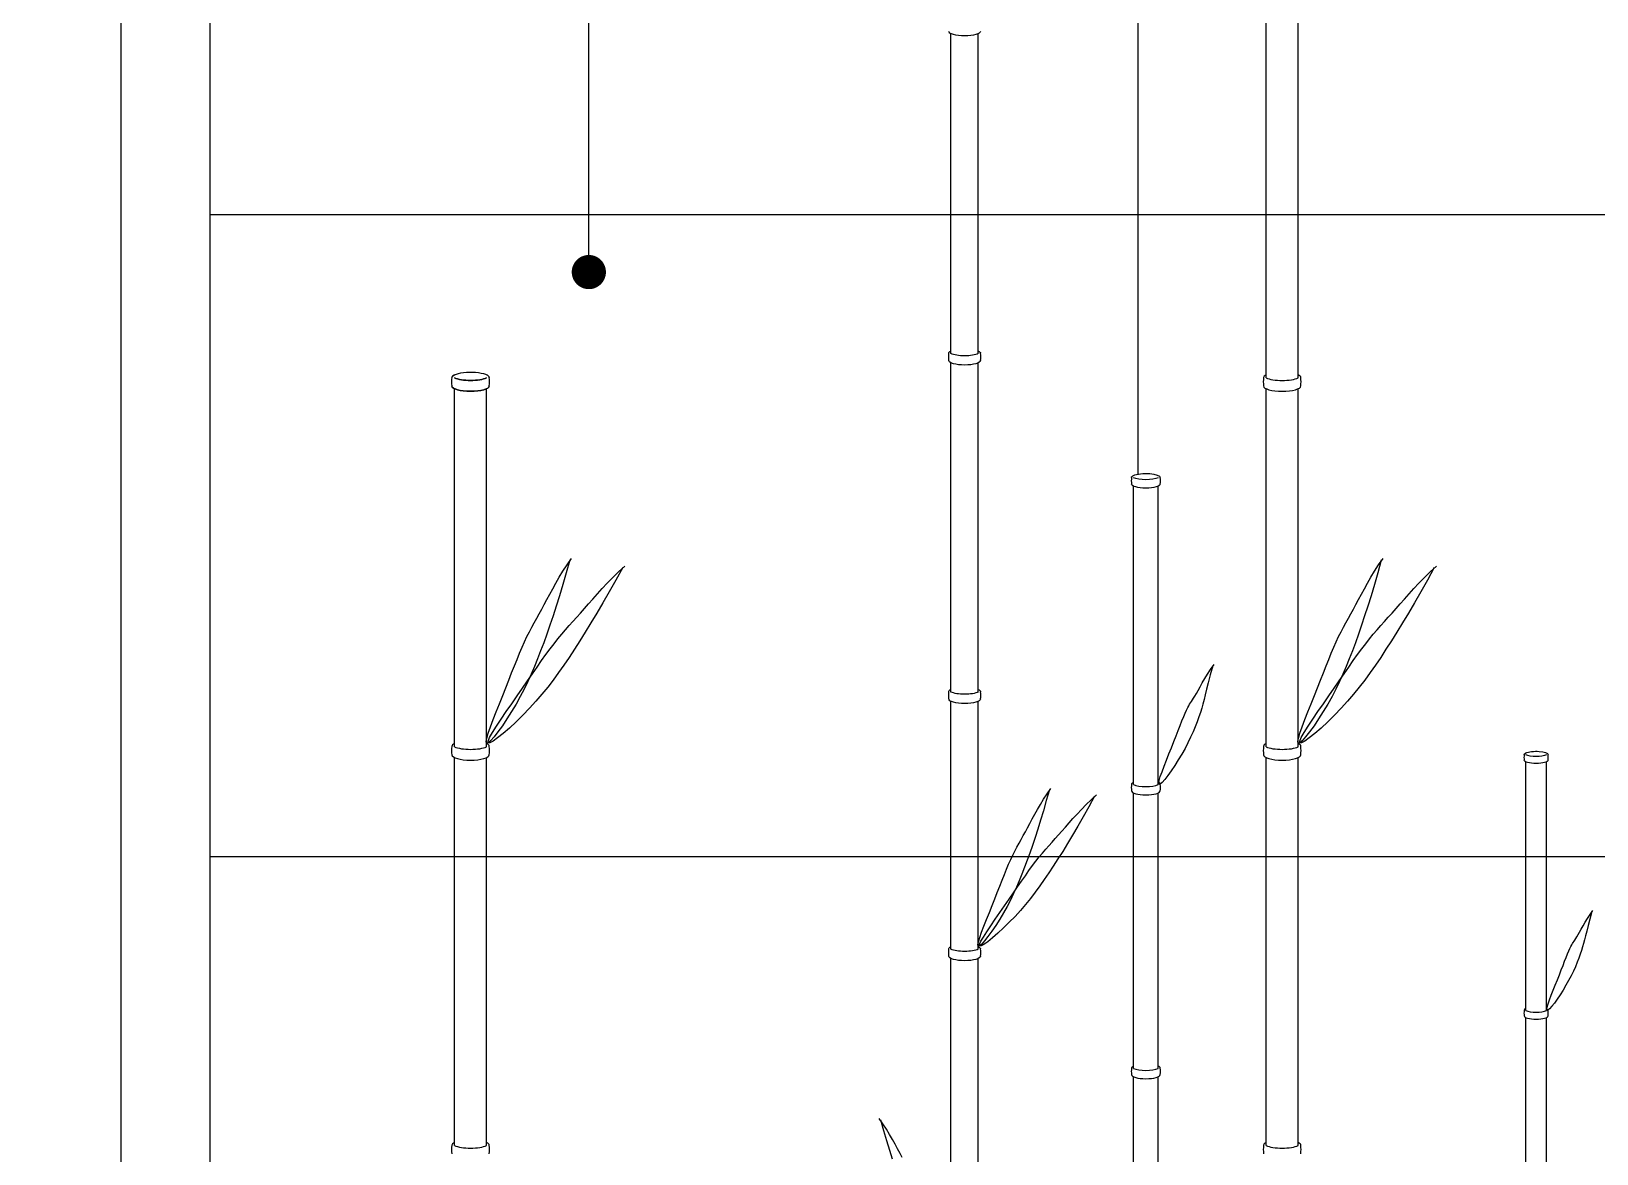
# Model space of a CAD drawing. Header units: millimetres. Extents: x 1962 to 16777, y 1865 to 11386.
# Drawn here: x 5031 to 7320, y 7136 to 8777 of the extents above; entities that cross this region are included whole.
import ezdxf

# ---------------------------------------------------------------- set-up
doc = ezdxf.new("R2010")
doc.units = ezdxf.units.MM
for name, color, linetype in [('ARCH', 2, 'Continuous'), ('DIM', 8, 'Continuous'), ('ele', 7, 'Continuous'), ('HA', 8, 'Continuous')]:
    doc.layers.add(name, color=color, linetype=linetype)
doc.styles.add('GHS', font='Dotum.ttf')
doc.dimstyles.new('50', dxfattribs={"dimscale": 50, "dimtxt": 2, "dimasz": 1, "dimexe": 1, "dimexo": 1, "dimgap": 1, "dimtad": 1, "dimdec": 0, "dimzin": 0, "dimdsep": 46, "dimtxsty": 'GHS', "dimblk": 'KIM', "dimblk1": 'DOT', "dimblk2": 'DOT', "dimsah": 1, "dimcen": 0, "dimclrd": 9, "dimclre": 9, "dimclrt": 3, "dimadec": 0, "dimazin": 0, "dimtfac": 1, "dimtdec": 0, "dimtix": 1, "dimtmove": 2, "dimatfit": 3, "dimldrblk": 'DOT', "dimfxl": 0, "dimtolj": 1, "dimtzin": 0, "dimarcsym": 0})

# ---------------------------------------------------------------- blocks, each defined once
blk = doc.blocks.new('_Dot')
at = {"color": 0, "linetype": 'ByBlock', "lineweight": -2}
blk.add_line((-0.5, 0), (-1, 0), dxfattribs=at)
at = {"color": 0, "linetype": 'ByBlock', "const_width": 0.5}
blk.add_lwpolyline([(-0.25, 0, 1), (0.25, 0, 1)], format="xyb", close=True, dxfattribs=at)
blk = doc.blocks.new('KIM')
at = {"layer": 'DIM', "color": 4}
blk.add_line((-1.2, 0), (1.2, 0), dxfattribs=at)
for radius in [0.3, 0.15]:
    blk.add_circle((0, 0), radius, dxfattribs=at)

msp = doc.modelspace()

# ---------------------------------------------------------------- hatches: boundary and pattern name
at = {"layer": 'ele'}
h = msp.add_hatch(dxfattribs=at)
h.set_pattern_fill('LINE', color=9, scale=2500, angle=90, style=0)
h.set_pattern_definition([(90, (512974.33, -1261.98), (312.5, 2e-14), [])])
h.paths.add_polyline_path([(3692, 9763.2), (5292, 9763.2), (5292, 5693.2), (5192, 5693.2), (5192, 5413.2), (3912, 5413.2), (3912, 5863.2), (3692, 5863.2), (3692, 6703.2)])

# ---------------------------------------------------------------- linework, layer by layer
at = {"color": 33}
for p, q in [((6836.6, 8270), (6836.6, 8986.2)), ((6883.4, 8270), (6883.4, 8986.2)), ((6375.6, 8305.5), (6375.6, 8773.2)), ((6415.6, 8305.5), (6415.6, 8773.2)), ((6375.6, 7810.7), (6375.6, 8291.9)), ((6415.6, 7810.7), (6415.6, 8291.9)), ((5649.7, 7730.7), (5649.7, 8254.2)), ((5696.5, 7730.7), (5696.5, 8254.2)), ((6836.6, 7730.7), (6836.6, 8254.2)), ((6883.4, 7730.7), (6883.4, 8254.2)), ((6642.7, 7675.4), (6642.7, 8111.7)), ((6678.7, 7675.4), (6678.7, 8111.7)), ((6375.6, 7434.7), (6375.6, 7797.1)), ((6415.6, 7434.7), (6415.6, 7797.1)), ((5649.7, 7147.7), (5649.7, 7714.9)), ((5696.5, 7147.7), (5696.5, 7714.9)), ((6836.6, 7147.7), (6836.6, 7714.9)), ((6883.4, 7147.7), (6883.4, 7714.9)), ((7216.3, 7345), (7216.3, 7708.6)), ((7246.3, 7345), (7246.3, 7708.6)), ((6642.7, 7260.5), (6642.7, 7663.2)), ((6678.7, 7260.5), (6678.7, 7663.2)), ((6375.6, 6936.3), (6375.6, 7421.1)), ((6415.6, 6936.3), (6415.6, 7421.1)), ((7216.3, 6999.3), (7216.3, 7334.9)), ((7246.3, 6999.3), (7246.3, 7334.9)), ((6642.7, 6812), (6642.7, 7248.3)), ((6678.7, 6812), (6678.7, 7248.3))]:
    msp.add_line(p, q, dxfattribs=at)
for centre, radius, start, end in [((6422.4, 8300.7), 50.5, 173.9853, 186.0147), ((6368.7, 8300.7), 50.5, 353.9853, 6.0147), ((5704.5, 8264.4), 59.1, 173.9853, 186.0147), ((5704.5, 8264.4), 59.1, 173.9853, 186.0147), ((5641.6, 8264.4), 59.1, 353.9853, 6.0147), ((5641.6, 8264.4), 59.1, 353.9853, 6.0147), ((6891.5, 8264.4), 59.1, 173.9853, 186.0147), ((6828.5, 8264.4), 59.1, 353.9853, 6.0147), ((6684.9, 8119.5), 45.5, 173.9853, 186.0147), ((6636.5, 8119.5), 45.5, 353.9853, 6.0147), ((6422.4, 7805.9), 50.5, 173.9853, 186.0147), ((6368.7, 7805.9), 50.5, 353.9853, 6.0147), ((5704.5, 7725.1), 59.1, 173.9853, 186.0147), ((5641.6, 7725.1), 59.1, 353.9853, 6.0147), ((6891.5, 7725.1), 59.1, 173.9853, 186.0147), ((6828.5, 7725.1), 59.1, 353.9853, 6.0147), ((7251.5, 7715.2), 37.9, 173.9853, 186.0147), ((7211.1, 7715.2), 37.9, 353.9853, 6.0147), ((6684.9, 7671), 45.5, 173.9853, 186.0147), ((6636.5, 7671), 45.5, 353.9853, 6.0147), ((6422.4, 7429.9), 50.5, 173.9853, 186.0147), ((6368.7, 7429.9), 50.5, 353.9853, 6.0147), ((7251.5, 7341.4), 37.9, 173.9853, 186.0147), ((7211.1, 7341.4), 37.9, 353.9853, 6.0147), ((6684.9, 7256.2), 45.5, 173.9853, 186.0147), ((6636.5, 7256.2), 45.5, 353.9853, 6.0147), ((5704.5, 7142), 59.1, 173.9853, 186.0147), ((5641.6, 7142), 59.1, 353.9853, 6.0147), ((6891.5, 7142), 59.1, 173.9853, 186.0147), ((6828.5, 7142), 59.1, 353.9853, 6.0147)]:
    msp.add_arc(centre, radius, start, end, dxfattribs=at)
at = {"color": 33, "extrusion": (0, 0, -1)}
for centre, major_axis, start_param, end_param in [((6395.6, 8776.6), (-23.3, 0), 3.141593, 6.283185), ((6395.6, 8306), (23.3, 0), 3.141593, 3.682692), ((6395.6, 8295.4), (-23.3, 0), 3.141593, 6.283185), ((6395.6, 8308.9), (23.3, 0), 0.5411, 2.600493), ((6395.6, 8306), (-23.3, 0), 2.600493, 3.141593), ((5673.1, 8270.6), (27.3, 0), 3.141593, 3.682692), ((5673.1, 8270.6), (-27.3, 0), 0.5411, 3.141593), ((5673.1, 8274), (27.3, 0), 0.5411, 2.600493), ((5673.1, 8258.2), (-27.3, 0), 3.141593, 6.283185), ((6660.7, 8124.3), (21, 0), 3.141593, 3.682692), ((6660.7, 8124.3), (-21, 0), 0.5411, 3.141593), ((6660.7, 8114.8), (-21, 0), 3.141593, 6.283185), ((6660.7, 8127), (21, 0), 0.5411, 2.600493), ((6395.6, 7811.1), (23.3, 0), 3.141593, 3.682692), ((6395.6, 7814.1), (23.3, 0), 0.5411, 2.600493), ((6395.6, 7811.1), (-23.3, 0), 2.600493, 3.141593), ((6395.6, 7800.6), (-23.3, 0), 3.141593, 6.283185), ((7231.3, 7719.1), (17.5, 0), 3.141593, 3.682692), ((7231.3, 7719.1), (-17.5, 0), 0.5411, 3.141593), ((7231.3, 7721.3), (17.5, 0), 0.5411, 2.600493), ((7231.3, 7711.2), (-17.5, 0), 3.141593, 6.283185), ((6395.6, 7435.1), (23.3, 0), 3.141593, 3.682692), ((6395.6, 7424.6), (-23.3, 0), 3.141593, 6.283185), ((6395.6, 7438.1), (23.3, 0), 0.5411, 2.600493), ((6395.6, 7435.1), (-23.3, 0), 2.600493, 3.141593)]:
    msp.add_ellipse(centre, major_axis=major_axis, ratio=0.285714, start_param=start_param, end_param=end_param, dxfattribs=at)
at = {"color": 33}
for centre, major_axis, start_param, end_param in [((5673.1, 8270.6), (27.3, 0), 2.600493, 3.141593), ((5673.1, 8274), (-27.3, 0), 0.5411, 2.600493), ((5673.1, 8270.6), (-27.3, 0), 3.141593, 3.682692), ((6860, 8270.6), (27.3, 0), 2.600493, 3.141593), ((6860, 8274), (-27.3, 0), 0.5411, 2.600493), ((6860, 8270.6), (-27.3, 0), 3.141593, 3.682692), ((5673.1, 8258.2), (27.3, 0), 3.141593, 6.283185), ((6860, 8258.2), (27.3, 0), 3.141593, 6.283185), ((5673.1, 7731.3), (27.3, 0), 2.600493, 3.141593), ((5673.1, 7718.9), (27.3, 0), 3.141593, 6.283185), ((5673.1, 7734.7), (-27.3, 0), 0.5411, 2.600493), ((5673.1, 7731.3), (-27.3, 0), 3.141593, 3.682692), ((6860, 7731.3), (27.3, 0), 2.600493, 3.141593), ((6860, 7718.9), (27.3, 0), 3.141593, 6.283185), ((6860, 7734.7), (-27.3, 0), 0.5411, 2.600493), ((6860, 7731.3), (-27.3, 0), 3.141593, 3.682692), ((6660.7, 7675.8), (21, 0), 2.600493, 3.141593), ((6660.7, 7678.5), (-21, 0), 0.5411, 2.600493), ((6660.7, 7675.8), (-21, 0), 3.141593, 3.682692), ((6660.7, 7666.3), (21, 0), 3.141593, 6.283185), ((7231.3, 7345.4), (17.5, 0), 2.600493, 3.141593), ((7231.3, 7337.4), (17.5, 0), 3.141593, 6.283185), ((7231.3, 7347.6), (-17.5, 0), 0.5411, 2.600493), ((7231.3, 7345.4), (-17.5, 0), 3.141593, 3.682692), ((6660.7, 7260.9), (21, 0), 2.600493, 3.141593), ((6660.7, 7263.6), (-21, 0), 0.5411, 2.600493), ((6660.7, 7260.9), (-21, 0), 3.141593, 3.682692), ((6660.7, 7251.4), (21, 0), 3.141593, 6.283185), ((5673.1, 7148.2), (27.3, 0), 2.600493, 3.141593), ((5673.1, 7151.7), (-27.3, 0), 0.5411, 2.600493), ((5673.1, 7148.2), (-27.3, 0), 3.141593, 3.682692), ((6860, 7148.2), (27.3, 0), 2.600493, 3.141593), ((6860, 7151.7), (-27.3, 0), 0.5411, 2.600493), ((6860, 7148.2), (-27.3, 0), 3.141593, 3.682692)]:
    msp.add_ellipse(centre, major_axis=major_axis, ratio=0.285714, start_param=start_param, end_param=end_param, dxfattribs=at)
at = {"layer": 'ele', "color": 9}
for p, q in [((5292, 9447.3), (5292, 5693.2)), ((6648.7, 9447.3), (6648.7, 8129.2)), ((5292, 8508.8), (8317.4, 8508.8))]:
    msp.add_line(p, q, dxfattribs=at)
at = {"layer": 'ele', "color": 8}
msp.add_line((5292, 7570.2), (8362, 7570.2), dxfattribs=at)
at = {"layer": 'HA', "color": 94}
for points in [[(5818.1, 8003.3), (5813, 7985), (5808, 7967.8), (5803.1, 7951.6), (5798.4, 7936.4), (5793.7, 7922), (5789.1, 7908.4), (5784.6, 7895.4), (5780.1, 7882.9), (5775.6, 7870.9), (5771.2, 7859.3), (5766.6, 7848), (5761.9, 7836.8), (5756.9, 7825.9), (5751.6, 7815), (5745.9, 7804.2), (5739.8, 7793.2), (5733.2, 7782.2), (5726.4, 7771.5), (5719.6, 7761.5), (5713.2, 7752.6), (5707.4, 7745.1), (5702.4, 7739.6), (5698.7, 7736.4), (5696.5, 7735.8), (5695.9, 7738.3), (5696.8, 7743.4), (5699, 7750.8), (5702.2, 7759.9), (5706.2, 7770.4), (5710.7, 7781.8), (5715.4, 7793.7), (5720.2, 7805.5), (5724.7, 7817), (5729.1, 7828.1), (5733.2, 7838.7), (5737.2, 7848.8), (5741.1, 7858.4), (5744.8, 7867.5), (5748.5, 7876.1), (5752.1, 7884.1), (5755.6, 7891.7), (5759.1, 7898.8), (5762.7, 7905.5), (5766.2, 7912.1), (5769.8, 7918.6), (5773.5, 7925.1), (5777.2, 7931.8), (5781, 7938.7), (5784.9, 7946), (5788.9, 7953.7), (5793.3, 7961.6), (5797.9, 7970), (5802.8, 7978.6), (5808.2, 7987.4), (5814.2, 7996.6), (5820.6, 8005.9)], [(5895.6, 7992.7), (5885.5, 7974.3), (5875.9, 7957.1), (5866.7, 7941), (5857.8, 7925.9), (5849.2, 7911.7), (5840.9, 7898.2), (5832.8, 7885.4), (5824.9, 7873.2), (5817.2, 7861.4), (5809.5, 7850.1), (5801.8, 7839.1), (5793.9, 7828.3), (5785.9, 7817.8), (5777.5, 7807.5), (5768.7, 7797.3), (5759.4, 7787.1), (5749.6, 7777), (5739.7, 7767.2), (5729.9, 7758.1), (5720.8, 7750.1), (5712.7, 7743.6), (5706, 7738.9), (5701.2, 7736.4), (5698.7, 7736.4), (5698.7, 7739.1), (5701, 7744.4), (5705.2, 7751.7), (5710.9, 7760.7), (5717.8, 7771), (5725.4, 7782.1), (5733.4, 7793.6), (5741.5, 7805.1), (5749.2, 7816.3), (5756.6, 7827.1), (5763.7, 7837.4), (5770.5, 7847.2), (5777, 7856.6), (5783.3, 7865.4), (5789.3, 7873.7), (5795.2, 7881.4), (5800.8, 7888.6), (5806.4, 7895.3), (5811.9, 7901.7), (5817.3, 7907.9), (5822.8, 7913.9), (5828.3, 7920), (5833.9, 7926.2), (5839.7, 7932.7), (5845.7, 7939.6), (5852, 7946.7), (5858.6, 7954.2), (5865.6, 7962), (5873.1, 7970), (5881.1, 7978.2), (5889.7, 7986.5), (5898.9, 7994.9)], [(7005, 8003.3), (6999.9, 7985), (6994.9, 7967.8), (6990.1, 7951.6), (6985.3, 7936.4), (6980.6, 7922), (6976, 7908.4), (6971.5, 7895.4), (6967, 7882.9), (6962.6, 7870.9), (6958.1, 7859.3), (6953.5, 7848), (6948.8, 7836.8), (6943.8, 7825.9), (6938.5, 7815), (6932.9, 7804.2), (6926.7, 7793.2), (6920.1, 7782.2), (6913.3, 7771.5), (6906.6, 7761.5), (6900.1, 7752.6), (6894.3, 7745.1), (6889.4, 7739.6), (6885.6, 7736.4), (6883.4, 7735.8), (6882.8, 7738.3), (6883.8, 7743.4), (6886, 7750.8), (6889.2, 7759.9), (6893.1, 7770.4), (6897.6, 7781.8), (6902.4, 7793.7), (6907.1, 7805.5), (6911.7, 7817), (6916, 7828.1), (6920.2, 7838.7), (6924.2, 7848.8), (6928, 7858.4), (6931.7, 7867.5), (6935.4, 7876.1), (6939, 7884.1), (6942.5, 7891.7), (6946.1, 7898.8), (6949.6, 7905.5), (6953.2, 7912.1), (6956.8, 7918.6), (6960.4, 7925.1), (6964.1, 7931.8), (6967.9, 7938.7), (6971.8, 7946), (6975.9, 7953.7), (6980.2, 7961.6), (6984.8, 7970), (6989.8, 7978.6), (6995.2, 7987.4), (7001.1, 7996.6), (7007.6, 8005.9)], [(7082.5, 7992.7), (7072.5, 7974.3), (7062.8, 7957.1), (7053.6, 7941), (7044.7, 7925.9), (7036.1, 7911.7), (7027.8, 7898.2), (7019.7, 7885.4), (7011.8, 7873.2), (7004.1, 7861.4), (6996.4, 7850.1), (6988.7, 7839.1), (6980.9, 7828.3), (6972.8, 7817.8), (6964.4, 7807.5), (6955.6, 7797.3), (6946.4, 7787.1), (6936.6, 7777), (6926.6, 7767.2), (6916.8, 7758.1), (6907.7, 7750.1), (6899.6, 7743.6), (6893, 7738.9), (6888.2, 7736.4), (6885.6, 7736.4), (6885.6, 7739.1), (6887.9, 7744.4), (6892.1, 7751.7), (6897.8, 7760.7), (6904.7, 7771), (6912.3, 7782.1), (6920.4, 7793.6), (6928.4, 7805.1), (6936.1, 7816.3), (6943.5, 7827.1), (6950.6, 7837.4), (6957.4, 7847.2), (6963.9, 7856.6), (6970.2, 7865.4), (6976.3, 7873.7), (6982.1, 7881.4), (6987.8, 7888.6), (6993.3, 7895.3), (6998.8, 7901.7), (7004.2, 7907.9), (7009.7, 7913.9), (7015.2, 7920), (7020.9, 7926.2), (7026.6, 7932.7), (7032.6, 7939.6), (7038.9, 7946.7), (7045.5, 7954.2), (7052.5, 7962), (7060, 7970), (7068, 7978.2), (7076.6, 7986.5), (7085.9, 7994.9)], [(6758.4, 7849.1), (6754.8, 7835.7), (6751.9, 7824.4), (6749.5, 7814.9), (6747.5, 7806.7), (6745.7, 7799.6), (6744, 7793.2), (6742.3, 7787), (6740.4, 7780.8), (6738.2, 7774.3), (6735.7, 7767.3), (6732.9, 7760), (6729.7, 7752.5), (6726.1, 7744.6), (6722.2, 7736.5), (6717.9, 7728.3), (6713.2, 7719.9), (6708.1, 7711.5), (6702.9, 7703.2), (6697.6, 7695.5), (6692.7, 7688.6), (6688.2, 7682.9), (6684.4, 7678.6), (6681.6, 7676.2), (6679.8, 7675.8), (6679.4, 7677.6), (6680.1, 7681.6), (6681.8, 7687.3), (6684.3, 7694.3), (6687.3, 7702.4), (6690.8, 7711.1), (6694.4, 7720.3), (6698.1, 7729.4), (6701.6, 7738.2), (6704.9, 7746.6), (6708, 7754.6), (6710.9, 7762), (6713.5, 7768.7), (6716, 7774.8), (6718.2, 7780), (6720.1, 7784.4), (6721.8, 7788), (6723.3, 7790.8), (6724.7, 7793.1), (6726, 7795.1), (6727.4, 7797.1), (6728.9, 7799.2), (6730.5, 7801.7), (6732.4, 7804.8), (6734.5, 7808.6), (6737.1, 7813.2), (6739.9, 7818.4), (6743.2, 7824.1), (6746.8, 7830.3), (6750.9, 7837), (6755.4, 7843.9), (6760.4, 7851.1)], [(6519.5, 7667.6), (6515.1, 7652), (6510.9, 7637.3), (6506.7, 7623.5), (6502.6, 7610.4), (6498.6, 7598.2), (6494.7, 7586.5), (6490.8, 7575.4), (6487, 7564.8), (6483.2, 7554.5), (6479.4, 7544.6), (6475.5, 7534.9), (6471.5, 7525.4), (6467.2, 7516), (6462.7, 7506.7), (6457.8, 7497.4), (6452.6, 7488.1), (6447, 7478.7), (6441.1, 7469.6), (6435.3, 7461), (6429.8, 7453.4), (6424.9, 7447), (6420.7, 7442.2), (6417.5, 7439.5), (6415.6, 7439), (6415.1, 7441.1), (6415.9, 7445.5), (6417.7, 7451.8), (6420.5, 7459.6), (6423.9, 7468.6), (6427.7, 7478.3), (6431.8, 7488.5), (6435.8, 7498.6), (6439.7, 7508.4), (6443.4, 7517.9), (6447, 7526.9), (6450.4, 7535.6), (6453.7, 7543.8), (6456.9, 7551.6), (6460, 7558.9), (6463.1, 7565.8), (6466.1, 7572.2), (6469.1, 7578.3), (6472.2, 7584.1), (6475.2, 7589.7), (6478.3, 7595.2), (6481.4, 7600.8), (6484.5, 7606.5), (6487.8, 7612.4), (6491.1, 7618.7), (6494.6, 7625.2), (6498.3, 7632), (6502.2, 7639.1), (6506.5, 7646.5), (6511.1, 7654.1), (6516.1, 7661.9), (6521.7, 7669.9)], [(6585.7, 7658.6), (6577.1, 7642.9), (6568.9, 7628.2), (6561, 7614.4), (6553.4, 7601.5), (6546.1, 7589.3), (6539, 7577.8), (6532.1, 7566.9), (6525.3, 7556.4), (6518.7, 7546.4), (6512.1, 7536.7), (6505.5, 7527.3), (6498.8, 7518.1), (6492, 7509.1), (6484.8, 7500.3), (6477.3, 7491.5), (6469.4, 7482.8), (6461, 7474.2), (6452.5, 7465.8), (6444.1, 7458.1), (6436.3, 7451.3), (6429.4, 7445.7), (6423.7, 7441.7), (6419.6, 7439.5), (6417.5, 7439.5), (6417.5, 7441.9), (6419.4, 7446.4), (6423, 7452.6), (6427.9, 7460.3), (6433.8, 7469.1), (6440.3, 7478.6), (6447.1, 7488.4), (6454, 7498.3), (6460.6, 7507.8), (6467, 7517), (6473, 7525.8), (6478.8, 7534.3), (6484.4, 7542.2), (6489.7, 7549.8), (6494.9, 7556.9), (6499.9, 7563.5), (6504.8, 7569.6), (6509.5, 7575.4), (6514.2, 7580.8), (6518.8, 7586.1), (6523.5, 7591.3), (6528.2, 7596.5), (6533, 7601.8), (6538, 7607.3), (6543.1, 7613.2), (6548.5, 7619.3), (6554.1, 7625.7), (6560.1, 7632.3), (6566.5, 7639.2), (6573.3, 7646.1), (6580.7, 7653.3), (6588.6, 7660.5)], [(7312.7, 7489.8), (7309.7, 7478.6), (7307.3, 7469.2), (7305.3, 7461.3), (7303.6, 7454.5), (7302.1, 7448.5), (7300.7, 7443.2), (7299.3, 7438), (7297.7, 7432.9), (7295.9, 7427.4), (7293.8, 7421.6), (7291.4, 7415.6), (7288.8, 7409.2), (7285.8, 7402.7), (7282.5, 7396), (7278.9, 7389.1), (7275, 7382.1), (7270.8, 7375.1), (7266.4, 7368.2), (7262.1, 7361.8), (7258, 7356.1), (7254.2, 7351.3), (7251.1, 7347.7), (7248.7, 7345.7), (7247.2, 7345.3), (7246.9, 7346.9), (7247.5, 7350.2), (7248.9, 7354.9), (7250.9, 7360.8), (7253.5, 7367.5), (7256.4, 7374.8), (7259.4, 7382.4), (7262.4, 7390), (7265.4, 7397.4), (7268.1, 7404.4), (7270.7, 7411), (7273.1, 7417.2), (7275.3, 7422.8), (7277.4, 7427.8), (7279.2, 7432.2), (7280.8, 7435.9), (7282.2, 7438.8), (7283.5, 7441.2), (7284.6, 7443.1), (7285.7, 7444.8), (7286.9, 7446.5), (7288.1, 7448.2), (7289.5, 7450.3), (7291, 7452.9), (7292.8, 7456.1), (7294.9, 7459.8), (7297.3, 7464.2), (7300, 7469), (7303.1, 7474.1), (7306.5, 7479.7), (7310.2, 7485.5), (7314.4, 7491.5)], [(6304.5, 7130.1), (6301.2, 7136.3), (6297.7, 7142.8), (6294, 7149.7), (6290.1, 7156.8), (6285.8, 7164.1), (6281.2, 7171.7), (6276.2, 7179.5), (6270.6, 7187.5)], [(6272.8, 7185.3), (6277.2, 7169.6), (6281.4, 7154.9), (6285.6, 7141.1), (6289.7, 7128.1)]]:
    msp.add_lwpolyline(points, dxfattribs=at)

# ---------------------------------------------------------------- leaders
at = {"layer": 'ARCH', "color": 9}
msp.add_leader([(5846.1, 8424.7), (5846.1, 10937.2), (6153.8, 10937.2)], dimstyle='50', override={"dimtxt": 2, "dimclrd": 9, "dimclre": 9}, dxfattribs=at)

doc.saveas('drawing.dxf')
